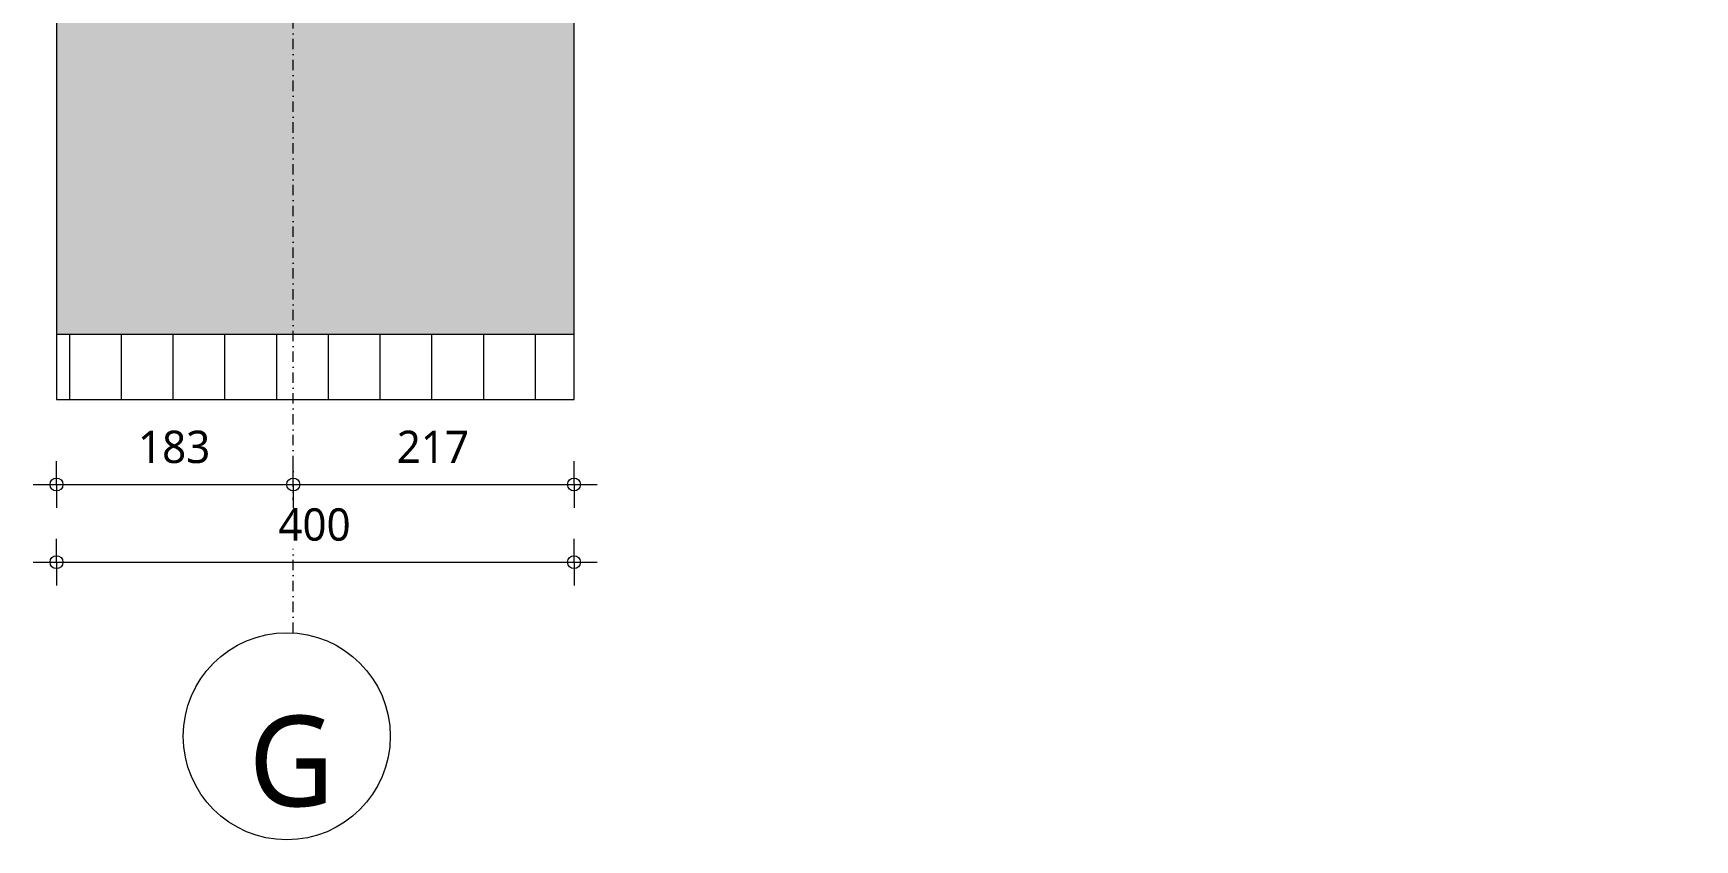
# Model space of a CAD drawing. Header units: millimetres. Extents: x 1789 to 13769, y 2055 to 27197.
# Drawn here: x 8572 to 9856, y 20561 to 21185 of the extents above; entities that cross this region are included whole.
import ezdxf

# ---------------------------------------------------------------- set-up
doc = ezdxf.new("R2010")
doc.units = ezdxf.units.MM
doc.linetypes.add('MV_stramien', pattern=[16, 8, -4, 0, -4])
for name, color, linetype, lineweight in [('A-ANNO-DIMS', 211, 'Continuous', 13), ('A-ANNO-DIMS-10', 211, 'Continuous', 13), ('A-DETL', 90, 'Continuous', 13), ('A-DETL-GENF', 92, 'Continuous', 18), ('G-ANNO-TEXT', 231, 'Continuous', 13)]:
    doc.layers.add(name, color=color, linetype=linetype, lineweight=lineweight)
doc.styles.add('Segoe UI_2', font='segoeui.ttf', dxfattribs={"height": 25})
doc.styles.add('Segoe UI_3', font='segoeui.ttf', dxfattribs={"height": 70})
doc.dimstyles.new('2_5_mm_1', dxfattribs={"dimscale": 304.8, "dimtxt": 26.184099, "dimasz": 0.032808, "dimexe": 0.059055, "dimexo": 0.0625, "dimgap": 0.029528, "dimtad": 1, "dimdec": 0, "dimzin": 0, "dimdsep": 46, "dimtxsty": 'Segoe UI_2', "dimblk1": 'DOTBLANK', "dimblk2": 'DOTBLANK', "dimsah": 1, "dimcen": 0.09, "dimdle": 0.059055, "dimazin": 0, "dimtfac": 1, "dimtdec": 4, "dimtix": 1, "dimtmove": 0, "dimatfit": 3, "dimfxl": 0.059055, "dimfxlon": 1, "dimtvp": 1, "dimtfill": 1, "dimtolj": 1, "dimtzin": 0, "dimarcsym": 2})

# ---------------------------------------------------------------- blocks, each defined once
blk = doc.blocks.new('DIMBLOCK183-Details Restauratie 1-10')
at = {"layer": 'A-ANNO-DIMS-10'}
for p, q in [((8589.8, 20775.9), (8589.8, 20793.9)), ((8989.8, 20775.9), (8989.8, 20793.9)), ((8571.8, 20775.9), (9007.8, 20775.9)), ((8589.8, 20775.9), (8589.8, 20757.9)), ((8989.8, 20775.9), (8989.8, 20757.9))]:
    blk.add_line(p, q, dxfattribs=at)
for centre in [(8589.8, 20775.9), (8989.8, 20775.9)]:
    blk.add_circle(centre, 5, dxfattribs=at)
at = {"layer": 'A-ANNO-DIMS-10', "color": 0, "insert": (8761.3, 20817.5), "char_height": 25, "width": 68.555, "attachment_point": 1, "line_spacing_factor": 1.142579, "style": 'Segoe UI_2', "bg_fill": 3, "box_fill_scale": 1.25, "bg_fill_color": 9, "bg_fill_true_color": 13158600, "bg_fill_transparency": 0}
blk.add_mtext('400', dxfattribs=at)
blk = doc.blocks.new('_DotBlank')
at = {"color": 0, "linetype": 'ByBlock', "lineweight": -2}
blk.add_line((-0.5, 0), (-1, 0), dxfattribs=at)
blk.add_circle((0, 0), 0.5, dxfattribs=at)
blk = doc.blocks.new('DIMBLOCK184-Details Restauratie 1-10')
at = {"layer": 'A-ANNO-DIMS-10'}
for p, q in [((8589.8, 20835.9), (8589.8, 20853.9)), ((8772.8, 20835.9), (8772.8, 20853.9)), ((8571.8, 20835.9), (8772.8, 20835.9)), ((8589.8, 20835.9), (8589.8, 20817.9)), ((8772.8, 20835.9), (8772.8, 20817.9))]:
    blk.add_line(p, q, dxfattribs=at)
for centre in [(8589.8, 20835.9), (8772.8, 20835.9)]:
    blk.add_circle(centre, 5, dxfattribs=at)
at = {"layer": 'A-ANNO-DIMS-10', "color": 0, "insert": (8652.8, 20877.5), "char_height": 25, "width": 68.555, "attachment_point": 1, "line_spacing_factor": 1.142579, "style": 'Segoe UI_2', "bg_fill": 3, "box_fill_scale": 1.25, "bg_fill_color": 9, "bg_fill_true_color": 13158600, "bg_fill_transparency": 0}
blk.add_mtext('183', dxfattribs=at)
blk = doc.blocks.new('DIMBLOCK185-Details Restauratie 1-10')
at = {"layer": 'A-ANNO-DIMS-10'}
for p, q in [((8772.8, 20835.9), (8772.8, 20853.9)), ((8989.8, 20835.9), (8989.8, 20853.9)), ((8772.8, 20835.9), (9007.8, 20835.9)), ((8772.8, 20835.9), (8772.8, 20817.9)), ((8989.8, 20835.9), (8989.8, 20817.9))]:
    blk.add_line(p, q, dxfattribs=at)
for centre in [(8772.8, 20835.9), (8989.8, 20835.9)]:
    blk.add_circle(centre, 5, dxfattribs=at)
at = {"layer": 'A-ANNO-DIMS-10', "color": 0, "insert": (8852.8, 20877.5), "char_height": 25, "width": 68.555, "attachment_point": 1, "line_spacing_factor": 1.142579, "style": 'Segoe UI_2', "bg_fill": 3, "box_fill_scale": 1.25, "bg_fill_color": 9, "bg_fill_true_color": 13158600, "bg_fill_transparency": 0}
blk.add_mtext('217', dxfattribs=at)

msp = doc.modelspace()

# ---------------------------------------------------------------- hatches: boundary and pattern name
at = {"layer": 'A-DETL-GENF'}
msp.add_hatch(color=9, dxfattribs=at).paths.add_polyline_path([(8589.8, 20951.7), (8989.8, 20951.7), (8989.8, 21351.7), (9856, 21351.7), (9856, 21551.7), (8834.8, 21551.7), (8834.8, 21701.7), (8649.8, 21701.7), (8649.8, 21351.7), (8589.8, 21351.7)])
at = {"layer": 'A-DETL-GENF', "lineweight": 13}
h = msp.add_hatch(dxfattribs=at)
h.set_pattern_fill('FP_66', color=253, style=0, pattern_type=2)
h.set_pattern_definition([(90, (0, 0), (-40, 2e-15), [])])
h.paths.add_polyline_path([(8589.8, 20901.7), (8989.8, 20901.7), (8989.8, 20951.7), (8589.8, 20951.7)])

# ---------------------------------------------------------------- linework, layer by layer
at = {"layer": 'A-DETL', "linetype": 'MV_stramien', "lineweight": 18}
msp.add_line((8772.8, 20721.3), (8772.8, 25578.5), dxfattribs=at)
at = {"layer": 'A-DETL', "lineweight": 18}
for p, q in [((8589.8, 21351.7), (8589.8, 20951.7)), ((8989.8, 20951.7), (8989.8, 21301.7)), ((8589.8, 20951.7), (8589.8, 20901.7)), ((8989.8, 20951.7), (8589.8, 20951.7)), ((8989.8, 20901.7), (8989.8, 20951.7)), ((8589.8, 20901.7), (8989.8, 20901.7))]:
    msp.add_line(p, q, dxfattribs=at)
msp.add_circle((8767.8, 20641.4), 80, dxfattribs=at)

# ---------------------------------------------------------------- texts
at = {"layer": 'G-ANNO-TEXT', "color": 7, "insert": (8738.2, 20657.3), "char_height": 70, "width": 83.375, "attachment_point": 1, "style": 'Segoe UI_3'}
msp.add_mtext('G', dxfattribs=at)

# ---------------------------------------------------------------- next in the draw order: dimensions: what is measured, and where the dimension line sits
at = {"layer": 'A-ANNO-DIMS'}
dim = msp.add_linear_dim(base=(8989.8, 20775.9), p1=(8589.8, 20793.9), p2=(8989.8, 20793.9), dimstyle='2_5_mm_1', override={"dimpost": '<>', "dimfxl": 400}, dxfattribs=at)
dim.commit()
dim.dimension.update_dxf_attribs({"geometry": 'DIMBLOCK183-Details Restauratie 1-10', "text_midpoint": (8789.8, 20797.8)})

# ---------------------------------------------------------------- next in the draw order: dimensions: what is measured, and where the dimension line sits
dim = msp.add_linear_dim(base=(8772.8, 20835.9), p1=(8589.8, 20853.9), p2=(8772.8, 20853.9), dimstyle='2_5_mm_1', override={"dimpost": '<>', "dimfxl": 182.999996}, dxfattribs=at)
dim.commit()
dim.dimension.update_dxf_attribs({"geometry": 'DIMBLOCK184-Details Restauratie 1-10', "text_midpoint": (8681.3, 20857.9)})

# ---------------------------------------------------------------- next in the draw order: dimensions: what is measured, and where the dimension line sits
dim = msp.add_linear_dim(base=(8989.8, 20835.9), p1=(8772.8, 20853.9), p2=(8989.8, 20853.9), dimstyle='2_5_mm_1', override={"dimpost": '<>', "dimfxl": 217.000004}, dxfattribs=at)
dim.commit()
dim.dimension.update_dxf_attribs({"geometry": 'DIMBLOCK185-Details Restauratie 1-10', "text_midpoint": (8881.3, 20857.7)})

doc.saveas('drawing.dxf')
